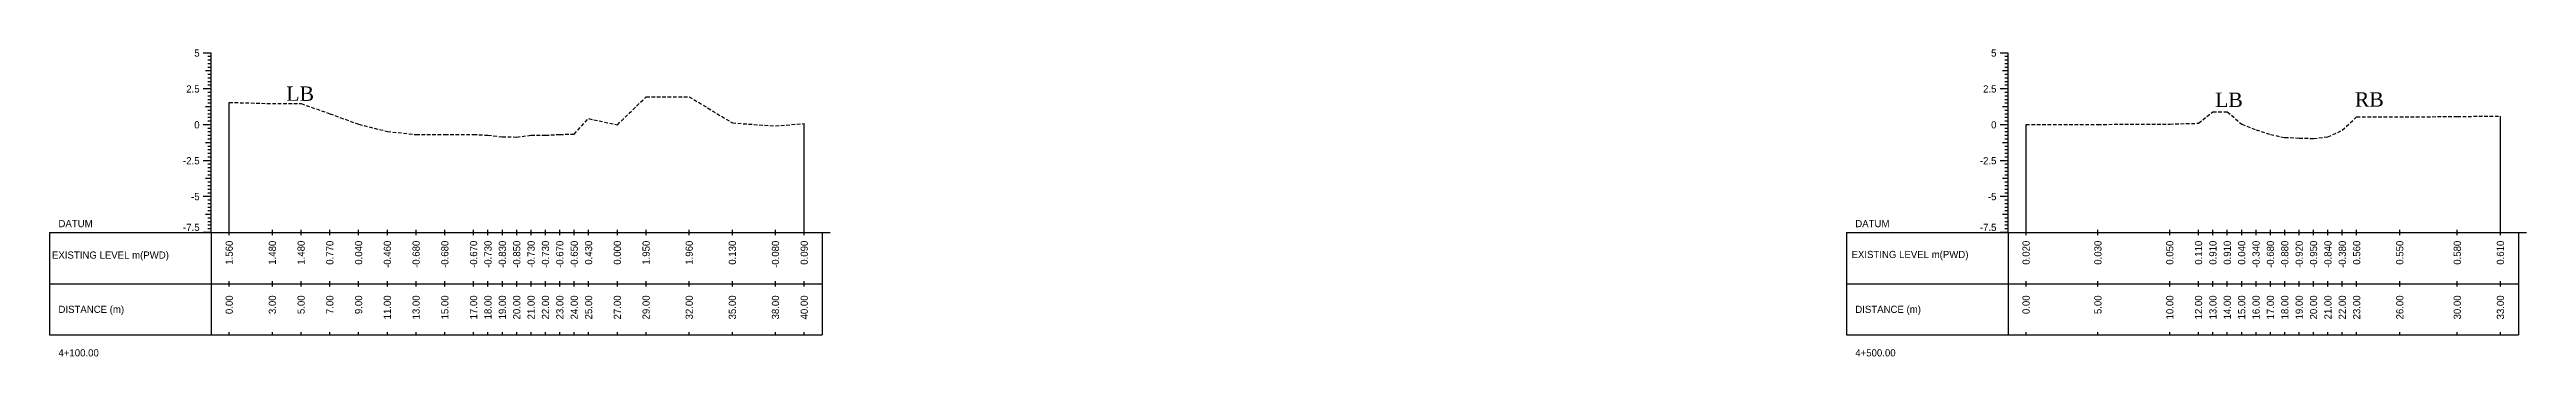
# Model space of a CAD drawing. Header units: inches. Extents: x 6579 to 9220, y -2276 to -1013.
# Drawn here: x 8655.2 to 8827.5, y -1244.5 to -1223.1 of the extents above; entities that cross this region are included whole.
import ezdxf
from ezdxf.enums import TextEntityAlignment as Align

# ---------------------------------------------------------------- set-up
doc = ezdxf.new("R2010")
doc.units = ezdxf.units.IN
doc.header["$MEASUREMENT"] = 0
doc.linetypes.add('HIDDEN', pattern=[0.375, 0.25, -0.125])
doc.layers.add('CS_Drawing', color=7, linetype='Continuous')
doc.layers.add('GL', color=3, linetype='HIDDEN')
doc.styles.add('romans', font='romans.shx')

msp = doc.modelspace()

# ---------------------------------------------------------------- linework, layer by layer
at = {"layer": 'CS_Drawing'}
for p, q in [((8666.45, -1223.39), (8665.89, -1223.39)), ((8666.45, -1223.39), (8666.06, -1223.39)), ((8666.45, -1223.39), (8666.22, -1223.39)), ((8666.45, -1235.89), (8666.45, -1223.39)), ((8791.45, -1223.39), (8790.89, -1223.39)), ((8791.45, -1223.39), (8791.06, -1223.39)), ((8791.45, -1223.39), (8791.22, -1223.39)), ((8791.45, -1235.89), (8791.45, -1223.39)), ((8666.45, -1224.64), (8666.06, -1224.64)), ((8666.45, -1223.64), (8666.22, -1223.64)), ((8666.45, -1223.89), (8666.22, -1223.89)), ((8666.45, -1224.14), (8666.22, -1224.14)), ((8666.45, -1224.39), (8666.22, -1224.39)), ((8666.45, -1224.64), (8666.22, -1224.64)), ((8666.45, -1224.89), (8666.22, -1224.89)), ((8791.45, -1224.64), (8791.06, -1224.64)), ((8791.45, -1223.64), (8791.22, -1223.64)), ((8791.45, -1223.89), (8791.22, -1223.89)), ((8791.45, -1224.14), (8791.22, -1224.14)), ((8791.45, -1224.39), (8791.22, -1224.39)), ((8791.45, -1224.64), (8791.22, -1224.64)), ((8791.45, -1224.89), (8791.22, -1224.89)), ((8666.45, -1225.89), (8665.89, -1225.89)), ((8666.45, -1225.89), (8666.06, -1225.89)), ((8666.45, -1225.14), (8666.22, -1225.14)), ((8666.45, -1225.39), (8666.22, -1225.39)), ((8666.45, -1225.64), (8666.22, -1225.64)), ((8666.45, -1225.89), (8666.22, -1225.89)), ((8666.45, -1226.14), (8666.22, -1226.14)), ((8666.45, -1226.39), (8666.22, -1226.39)), ((8666.45, -1226.64), (8666.22, -1226.64)), ((8667.7, -1235.89), (8667.7, -1226.83)), ((8791.45, -1225.89), (8790.89, -1225.89)), ((8791.45, -1225.89), (8791.06, -1225.89)), ((8791.45, -1225.14), (8791.22, -1225.14)), ((8791.45, -1225.39), (8791.22, -1225.39)), ((8791.45, -1225.64), (8791.22, -1225.64)), ((8791.45, -1225.89), (8791.22, -1225.89)), ((8791.45, -1226.14), (8791.22, -1226.14)), ((8791.45, -1226.39), (8791.22, -1226.39)), ((8791.45, -1226.64), (8791.22, -1226.64)), ((8666.45, -1228.39), (8665.89, -1228.39)), ((8666.45, -1227.14), (8666.06, -1227.14)), ((8666.45, -1228.39), (8666.06, -1228.39)), ((8666.45, -1226.89), (8666.22, -1226.89)), ((8666.45, -1227.14), (8666.22, -1227.14)), ((8666.45, -1227.39), (8666.22, -1227.39)), ((8666.45, -1227.64), (8666.22, -1227.64)), ((8666.45, -1227.89), (8666.22, -1227.89)), ((8666.45, -1228.14), (8666.22, -1228.14)), ((8666.45, -1228.39), (8666.22, -1228.39)), ((8707.7, -1235.89), (8707.7, -1228.3)), ((8791.45, -1228.39), (8790.89, -1228.39)), ((8791.45, -1227.14), (8791.06, -1227.14)), ((8791.45, -1228.39), (8791.06, -1228.39)), ((8791.45, -1226.89), (8791.22, -1226.89)), ((8791.45, -1227.14), (8791.22, -1227.14)), ((8791.45, -1227.39), (8791.22, -1227.39)), ((8791.45, -1227.64), (8791.22, -1227.64)), ((8791.45, -1227.89), (8791.22, -1227.89)), ((8791.45, -1228.14), (8791.22, -1228.14)), ((8791.45, -1228.39), (8791.22, -1228.39)), ((8792.7, -1235.89), (8792.7, -1228.37)), ((8825.7, -1235.89), (8825.7, -1227.78)), ((8666.45, -1229.64), (8666.06, -1229.64)), ((8666.45, -1228.64), (8666.22, -1228.64)), ((8666.45, -1228.89), (8666.22, -1228.89)), ((8666.45, -1229.14), (8666.22, -1229.14)), ((8666.45, -1229.39), (8666.22, -1229.39)), ((8666.45, -1229.64), (8666.22, -1229.64)), ((8666.45, -1229.89), (8666.22, -1229.89)), ((8666.45, -1230.14), (8666.22, -1230.14)), ((8791.45, -1229.64), (8791.06, -1229.64)), ((8791.45, -1228.64), (8791.22, -1228.64)), ((8791.45, -1228.89), (8791.22, -1228.89)), ((8791.45, -1229.14), (8791.22, -1229.14)), ((8791.45, -1229.39), (8791.22, -1229.39)), ((8791.45, -1229.64), (8791.22, -1229.64)), ((8791.45, -1229.89), (8791.22, -1229.89)), ((8791.45, -1230.14), (8791.22, -1230.14)), ((8666.45, -1230.89), (8665.89, -1230.89)), ((8666.45, -1230.89), (8666.06, -1230.89)), ((8666.45, -1230.39), (8666.22, -1230.39)), ((8666.45, -1230.64), (8666.22, -1230.64)), ((8666.45, -1230.89), (8666.22, -1230.89)), ((8666.45, -1231.14), (8666.22, -1231.14)), ((8666.45, -1231.39), (8666.22, -1231.39)), ((8666.45, -1231.64), (8666.22, -1231.64)), ((8666.45, -1231.89), (8666.22, -1231.89)), ((8791.45, -1230.89), (8790.89, -1230.89)), ((8791.45, -1230.89), (8791.06, -1230.89)), ((8791.45, -1230.39), (8791.22, -1230.39)), ((8791.45, -1230.64), (8791.22, -1230.64)), ((8791.45, -1230.89), (8791.22, -1230.89)), ((8791.45, -1231.14), (8791.22, -1231.14)), ((8791.45, -1231.39), (8791.22, -1231.39)), ((8791.45, -1231.64), (8791.22, -1231.64)), ((8791.45, -1231.89), (8791.22, -1231.89)), ((8666.45, -1233.39), (8665.89, -1233.39)), ((8666.45, -1232.14), (8666.06, -1232.14)), ((8666.45, -1233.39), (8666.06, -1233.39)), ((8666.45, -1232.14), (8666.22, -1232.14)), ((8666.45, -1232.39), (8666.22, -1232.39)), ((8666.45, -1232.64), (8666.22, -1232.64)), ((8666.45, -1232.89), (8666.22, -1232.89)), ((8666.45, -1233.14), (8666.22, -1233.14)), ((8666.45, -1233.39), (8666.22, -1233.39)), ((8666.45, -1233.64), (8666.22, -1233.64)), ((8791.45, -1233.39), (8790.89, -1233.39)), ((8791.45, -1232.14), (8791.06, -1232.14)), ((8791.45, -1233.39), (8791.06, -1233.39)), ((8791.45, -1232.14), (8791.22, -1232.14)), ((8791.45, -1232.39), (8791.22, -1232.39)), ((8791.45, -1232.64), (8791.22, -1232.64)), ((8791.45, -1232.89), (8791.22, -1232.89)), ((8791.45, -1233.14), (8791.22, -1233.14)), ((8791.45, -1233.39), (8791.22, -1233.39)), ((8791.45, -1233.64), (8791.22, -1233.64)), ((8666.45, -1234.64), (8666.06, -1234.64)), ((8666.45, -1233.89), (8666.22, -1233.89)), ((8666.45, -1234.14), (8666.22, -1234.14)), ((8666.45, -1234.39), (8666.22, -1234.39)), ((8666.45, -1234.64), (8666.22, -1234.64)), ((8666.45, -1234.89), (8666.22, -1234.89)), ((8666.45, -1235.14), (8666.22, -1235.14)), ((8666.45, -1235.39), (8666.22, -1235.39)), ((8791.45, -1234.64), (8791.06, -1234.64)), ((8791.45, -1233.89), (8791.22, -1233.89)), ((8791.45, -1234.14), (8791.22, -1234.14)), ((8791.45, -1234.39), (8791.22, -1234.39)), ((8791.45, -1234.64), (8791.22, -1234.64)), ((8791.45, -1234.89), (8791.22, -1234.89)), ((8791.45, -1235.14), (8791.22, -1235.14)), ((8791.45, -1235.39), (8791.22, -1235.39)), ((8655.2, -1235.89), (8666.45, -1235.89)), ((8655.2, -1235.89), (8655.2, -1243.02)), ((8666.45, -1235.89), (8665.89, -1235.89)), ((8666.45, -1235.89), (8666.06, -1235.89)), ((8666.45, -1235.64), (8666.22, -1235.64)), ((8666.45, -1235.89), (8666.22, -1235.89)), ((8666.45, -1235.89), (8708.95, -1235.89)), ((8666.45, -1235.89), (8666.45, -1243.02)), ((8667.7, -1236.08), (8667.7, -1235.71)), ((8670.7, -1236.08), (8670.7, -1235.71)), ((8672.7, -1236.08), (8672.7, -1235.71)), ((8674.7, -1236.08), (8674.7, -1235.71)), ((8676.7, -1236.08), (8676.7, -1235.71)), ((8678.7, -1236.08), (8678.7, -1235.71)), ((8680.7, -1236.08), (8680.7, -1235.71)), ((8682.7, -1236.08), (8682.7, -1235.71)), ((8684.7, -1236.08), (8684.7, -1235.71)), ((8685.7, -1236.08), (8685.7, -1235.71)), ((8686.7, -1236.08), (8686.7, -1235.71)), ((8687.7, -1236.08), (8687.7, -1235.71)), ((8688.7, -1236.08), (8688.7, -1235.71)), ((8689.7, -1236.08), (8689.7, -1235.71)), ((8690.7, -1236.08), (8690.7, -1235.71)), ((8691.7, -1236.08), (8691.7, -1235.71)), ((8692.7, -1236.08), (8692.7, -1235.71)), ((8694.7, -1236.08), (8694.7, -1235.71)), ((8696.7, -1236.08), (8696.7, -1235.71)), ((8699.7, -1236.08), (8699.7, -1235.71)), ((8702.7, -1236.08), (8702.7, -1235.71)), ((8705.7, -1236.08), (8705.7, -1235.71)), ((8707.7, -1236.08), (8707.7, -1235.71)), ((8708.95, -1235.89), (8709.51, -1235.89)), ((8708.95, -1235.89), (8709.34, -1235.89)), ((8708.95, -1235.89), (8709.17, -1235.89)), ((8708.95, -1235.89), (8708.95, -1243.02)), ((8780.2, -1235.89), (8791.45, -1235.89)), ((8780.2, -1235.89), (8780.2, -1243.02)), ((8791.45, -1235.89), (8790.89, -1235.89)), ((8791.45, -1235.89), (8791.06, -1235.89)), ((8791.45, -1235.64), (8791.22, -1235.64)), ((8791.45, -1235.89), (8791.22, -1235.89)), ((8791.45, -1235.89), (8826.95, -1235.89)), ((8791.45, -1235.89), (8791.45, -1243.02)), ((8792.7, -1236.08), (8792.7, -1235.71)), ((8797.7, -1236.08), (8797.7, -1235.71)), ((8802.7, -1236.08), (8802.7, -1235.71)), ((8804.7, -1236.08), (8804.7, -1235.71)), ((8805.7, -1236.08), (8805.7, -1235.71)), ((8806.7, -1236.08), (8806.7, -1235.71)), ((8807.7, -1236.08), (8807.7, -1235.71)), ((8808.7, -1236.08), (8808.7, -1235.71)), ((8809.7, -1236.08), (8809.7, -1235.71)), ((8810.7, -1236.08), (8810.7, -1235.71)), ((8811.7, -1236.08), (8811.7, -1235.71)), ((8812.7, -1236.08), (8812.7, -1235.71)), ((8813.7, -1236.08), (8813.7, -1235.71)), ((8814.7, -1236.08), (8814.7, -1235.71)), ((8815.7, -1236.08), (8815.7, -1235.71)), ((8818.7, -1236.08), (8818.7, -1235.71)), ((8822.7, -1236.08), (8822.7, -1235.71)), ((8825.7, -1236.08), (8825.7, -1235.71)), ((8826.95, -1235.89), (8827.51, -1235.89)), ((8826.95, -1235.89), (8827.34, -1235.89)), ((8826.95, -1235.89), (8827.17, -1235.89)), ((8826.95, -1235.89), (8826.95, -1243.02)), ((8655.2, -1239.46), (8666.45, -1239.46)), ((8666.45, -1239.46), (8708.95, -1239.46)), ((8666.45, -1239.46), (8708.95, -1239.46)), ((8667.7, -1239.64), (8667.7, -1239.27)), ((8670.7, -1239.64), (8670.7, -1239.27)), ((8672.7, -1239.64), (8672.7, -1239.27)), ((8674.7, -1239.64), (8674.7, -1239.27)), ((8676.7, -1239.64), (8676.7, -1239.27)), ((8678.7, -1239.64), (8678.7, -1239.27)), ((8680.7, -1239.64), (8680.7, -1239.27)), ((8682.7, -1239.64), (8682.7, -1239.27)), ((8684.7, -1239.64), (8684.7, -1239.27)), ((8685.7, -1239.64), (8685.7, -1239.27)), ((8686.7, -1239.64), (8686.7, -1239.27)), ((8687.7, -1239.64), (8687.7, -1239.27)), ((8688.7, -1239.64), (8688.7, -1239.27)), ((8689.7, -1239.64), (8689.7, -1239.27)), ((8690.7, -1239.64), (8690.7, -1239.27)), ((8691.7, -1239.64), (8691.7, -1239.27)), ((8692.7, -1239.64), (8692.7, -1239.27)), ((8694.7, -1239.64), (8694.7, -1239.27)), ((8696.7, -1239.64), (8696.7, -1239.27)), ((8699.7, -1239.64), (8699.7, -1239.27)), ((8702.7, -1239.64), (8702.7, -1239.27)), ((8705.7, -1239.64), (8705.7, -1239.27)), ((8707.7, -1239.64), (8707.7, -1239.27)), ((8780.2, -1239.46), (8791.45, -1239.46)), ((8791.45, -1239.46), (8826.95, -1239.46)), ((8791.45, -1239.46), (8826.95, -1239.46)), ((8792.7, -1239.64), (8792.7, -1239.27)), ((8797.7, -1239.64), (8797.7, -1239.27)), ((8802.7, -1239.64), (8802.7, -1239.27)), ((8804.7, -1239.64), (8804.7, -1239.27)), ((8805.7, -1239.64), (8805.7, -1239.27)), ((8806.7, -1239.64), (8806.7, -1239.27)), ((8807.7, -1239.64), (8807.7, -1239.27)), ((8808.7, -1239.64), (8808.7, -1239.27)), ((8809.7, -1239.64), (8809.7, -1239.27)), ((8810.7, -1239.64), (8810.7, -1239.27)), ((8811.7, -1239.64), (8811.7, -1239.27)), ((8812.7, -1239.64), (8812.7, -1239.27)), ((8813.7, -1239.64), (8813.7, -1239.27)), ((8814.7, -1239.64), (8814.7, -1239.27)), ((8815.7, -1239.64), (8815.7, -1239.27)), ((8818.7, -1239.64), (8818.7, -1239.27)), ((8822.7, -1239.64), (8822.7, -1239.27)), ((8825.7, -1239.64), (8825.7, -1239.27)), ((8655.2, -1243.02), (8666.45, -1243.02)), ((8666.45, -1243.02), (8708.95, -1243.02)), ((8667.7, -1243.02), (8667.7, -1242.83)), ((8670.7, -1243.02), (8670.7, -1242.83)), ((8672.7, -1243.02), (8672.7, -1242.83)), ((8674.7, -1243.02), (8674.7, -1242.83)), ((8676.7, -1243.02), (8676.7, -1242.83)), ((8678.7, -1243.02), (8678.7, -1242.83)), ((8680.7, -1243.02), (8680.7, -1242.83)), ((8682.7, -1243.02), (8682.7, -1242.83)), ((8684.7, -1243.02), (8684.7, -1242.83)), ((8685.7, -1243.02), (8685.7, -1242.83)), ((8686.7, -1243.02), (8686.7, -1242.83)), ((8687.7, -1243.02), (8687.7, -1242.83)), ((8688.7, -1243.02), (8688.7, -1242.83)), ((8689.7, -1243.02), (8689.7, -1242.83)), ((8690.7, -1243.02), (8690.7, -1242.83)), ((8691.7, -1243.02), (8691.7, -1242.83)), ((8692.7, -1243.02), (8692.7, -1242.83)), ((8694.7, -1243.02), (8694.7, -1242.83)), ((8696.7, -1243.02), (8696.7, -1242.83)), ((8699.7, -1243.02), (8699.7, -1242.83)), ((8702.7, -1243.02), (8702.7, -1242.83)), ((8705.7, -1243.02), (8705.7, -1242.83)), ((8707.7, -1243.02), (8707.7, -1242.83)), ((8780.2, -1243.02), (8791.45, -1243.02)), ((8791.45, -1243.02), (8826.95, -1243.02)), ((8792.7, -1243.02), (8792.7, -1242.83)), ((8797.7, -1243.02), (8797.7, -1242.83)), ((8802.7, -1243.02), (8802.7, -1242.83)), ((8804.7, -1243.02), (8804.7, -1242.83)), ((8805.7, -1243.02), (8805.7, -1242.83)), ((8806.7, -1243.02), (8806.7, -1242.83)), ((8807.7, -1243.02), (8807.7, -1242.83)), ((8808.7, -1243.02), (8808.7, -1242.83)), ((8809.7, -1243.02), (8809.7, -1242.83)), ((8810.7, -1243.02), (8810.7, -1242.83)), ((8811.7, -1243.02), (8811.7, -1242.83)), ((8812.7, -1243.02), (8812.7, -1242.83)), ((8813.7, -1243.02), (8813.7, -1242.83)), ((8814.7, -1243.02), (8814.7, -1242.83)), ((8815.7, -1243.02), (8815.7, -1242.83)), ((8818.7, -1243.02), (8818.7, -1242.83)), ((8822.7, -1243.02), (8822.7, -1242.83)), ((8825.7, -1243.02), (8825.7, -1242.83))]:
    msp.add_line(p, q, dxfattribs=at)
at = {"layer": 'GL'}
for points in [[(8667.7, -1226.83), (8670.7, -1226.91), (8672.7, -1226.91), (8674.7, -1227.62), (8676.7, -1228.35), (8678.7, -1228.85), (8680.7, -1229.07), (8682.7, -1229.07), (8684.7, -1229.06), (8685.7, -1229.12), (8686.7, -1229.22), (8687.7, -1229.24), (8688.7, -1229.12), (8689.7, -1229.12), (8690.7, -1229.06), (8691.7, -1229.04), (8692.7, -1227.96), (8694.7, -1228.39), (8696.7, -1226.44), (8699.7, -1226.43), (8702.7, -1228.26), (8705.7, -1228.47), (8707.7, -1228.3)], [(8792.7, -1228.37), (8797.7, -1228.36), (8802.7, -1228.34), (8804.7, -1228.28), (8805.7, -1227.48), (8806.7, -1227.48), (8807.7, -1228.35), (8808.7, -1228.73), (8809.7, -1229.07), (8810.7, -1229.27), (8811.7, -1229.31), (8812.7, -1229.34), (8813.7, -1229.23), (8814.7, -1228.77), (8815.7, -1227.83), (8818.7, -1227.84), (8822.7, -1227.81), (8825.7, -1227.78)]]:
    msp.add_lwpolyline(points, dxfattribs=at)

# ---------------------------------------------------------------- texts
at = {"char_height": 1, "width": 263.4059, "attachment_point": 1, "style": 'romans'}
for s, insert in [('{\\fTimes New Roman|b0|i0|c0|p18;LB}', (8671.67, -1225.72)), ('{\\fTimes New Roman|b0|i0|c0|p18;LB}', (8805.85, -1226.15)), ('{\\fTimes New Roman|b0|i0|c0|p18;RB}', (8815.57, -1226.12))]:
    msp.add_mtext(s, dxfattribs=dict(at, insert=insert))
at = {"layer": 'CS_Drawing'}
for s, p in [('5', (8665.64, -1223.39)), ('5', (8790.64, -1223.39)), ('2.5', (8665.64, -1225.89)), ('2.5', (8790.64, -1225.89)), ('0', (8665.64, -1228.39)), ('0', (8790.64, -1228.39)), ('-2.5', (8665.64, -1230.89)), ('-2.5', (8790.64, -1230.89)), ('-5', (8665.64, -1233.39)), ('-5', (8790.64, -1233.39))]:
    msp.add_text(s, height=0.5, dxfattribs=at).set_placement(p, align=Align.MIDDLE_RIGHT)
for s, p in [('DATUM', (8655.82, -1235.27)), ('DATUM', (8780.82, -1235.27)), ('EXISTING LEVEL m(PWD)', (8655.37, -1237.46)), ('EXISTING LEVEL m(PWD)', (8780.56, -1237.42)), ('DISTANCE (m)', (8655.82, -1241.24)), ('DISTANCE (m)', (8780.82, -1241.24)), ('4+100.00', (8655.82, -1244.27)), ('4+500.00', (8780.82, -1244.27))]:
    msp.add_text(s, height=0.5, dxfattribs=at).set_placement(p, align=Align.MIDDLE_LEFT)
for p in [(8665.64, -1235.78), (8790.64, -1235.78)]:
    msp.add_text('-7.5', height=0.5, dxfattribs=at).set_placement(p, align=Align.RIGHT)
for s, p in [('1.560', (8667.7, -1236.46)), ('1.480', (8670.7, -1236.46)), ('1.480', (8672.7, -1236.46)), ('0.770', (8674.7, -1236.46)), ('0.040', (8676.7, -1236.46)), ('-0.460', (8678.7, -1236.46)), ('-0.680', (8680.7, -1236.46)), ('-0.680', (8682.7, -1236.46)), ('-0.670', (8684.7, -1236.46)), ('-0.730', (8685.7, -1236.46)), ('-0.830', (8686.7, -1236.46)), ('-0.850', (8687.7, -1236.46)), ('-0.730', (8688.7, -1236.46)), ('-0.730', (8689.7, -1236.46)), ('-0.670', (8690.7, -1236.46)), ('-0.650', (8691.7, -1236.46)), ('0.430', (8692.7, -1236.46)), ('0.000', (8694.7, -1236.46)), ('1.950', (8696.7, -1236.46)), ('1.960', (8699.7, -1236.46)), ('0.130', (8702.7, -1236.46)), ('-0.080', (8705.7, -1236.46)), ('0.090', (8707.7, -1236.46)), ('0.020', (8792.7, -1236.46)), ('0.030', (8797.7, -1236.46)), ('0.050', (8802.7, -1236.46)), ('0.110', (8804.7, -1236.46)), ('0.910', (8805.7, -1236.46)), ('0.910', (8806.7, -1236.46)), ('0.040', (8807.7, -1236.46)), ('-0.340', (8808.7, -1236.46)), ('-0.680', (8809.7, -1236.46)), ('-0.880', (8810.7, -1236.46)), ('-0.920', (8811.7, -1236.46)), ('-0.950', (8812.7, -1236.46)), ('-0.840', (8813.7, -1236.46)), ('-0.380', (8814.7, -1236.46)), ('0.560', (8815.7, -1236.46)), ('0.550', (8818.7, -1236.46)), ('0.580', (8822.7, -1236.46)), ('0.610', (8825.7, -1236.46)), ('0.00', (8667.7, -1240.27)), ('3.00', (8670.7, -1240.27)), ('5.00', (8672.7, -1240.27)), ('7.00', (8674.7, -1240.27)), ('9.00', (8676.7, -1240.27)), ('11.00', (8678.7, -1240.27)), ('13.00', (8680.7, -1240.27)), ('15.00', (8682.7, -1240.27)), ('17.00', (8684.7, -1240.27)), ('18.00', (8685.7, -1240.27)), ('19.00', (8686.7, -1240.27)), ('20.00', (8687.7, -1240.27)), ('21.00', (8688.7, -1240.27)), ('22.00', (8689.7, -1240.27)), ('23.00', (8690.7, -1240.27)), ('24.00', (8691.7, -1240.27)), ('25.00', (8692.7, -1240.27)), ('27.00', (8694.7, -1240.27)), ('29.00', (8696.7, -1240.27)), ('32.00', (8699.7, -1240.27)), ('35.00', (8702.7, -1240.27)), ('38.00', (8705.7, -1240.27)), ('40.00', (8707.7, -1240.27)), ('0.00', (8792.7, -1240.27)), ('5.00', (8797.7, -1240.27)), ('10.00', (8802.7, -1240.27)), ('12.00', (8804.7, -1240.27)), ('13.00', (8805.7, -1240.27)), ('14.00', (8806.7, -1240.27)), ('15.00', (8807.7, -1240.27)), ('16.00', (8808.7, -1240.27)), ('17.00', (8809.7, -1240.27)), ('18.00', (8810.7, -1240.27)), ('19.00', (8811.7, -1240.27)), ('20.00', (8812.7, -1240.27)), ('21.00', (8813.7, -1240.27)), ('22.00', (8814.7, -1240.27)), ('23.00', (8815.7, -1240.27)), ('26.00', (8818.7, -1240.27)), ('30.00', (8822.7, -1240.27)), ('33.00', (8825.7, -1240.27))]:
    msp.add_text(s, height=0.5, rotation=90, dxfattribs=at).set_placement(p, align=Align.MIDDLE_RIGHT)

doc.saveas('drawing.dxf')
